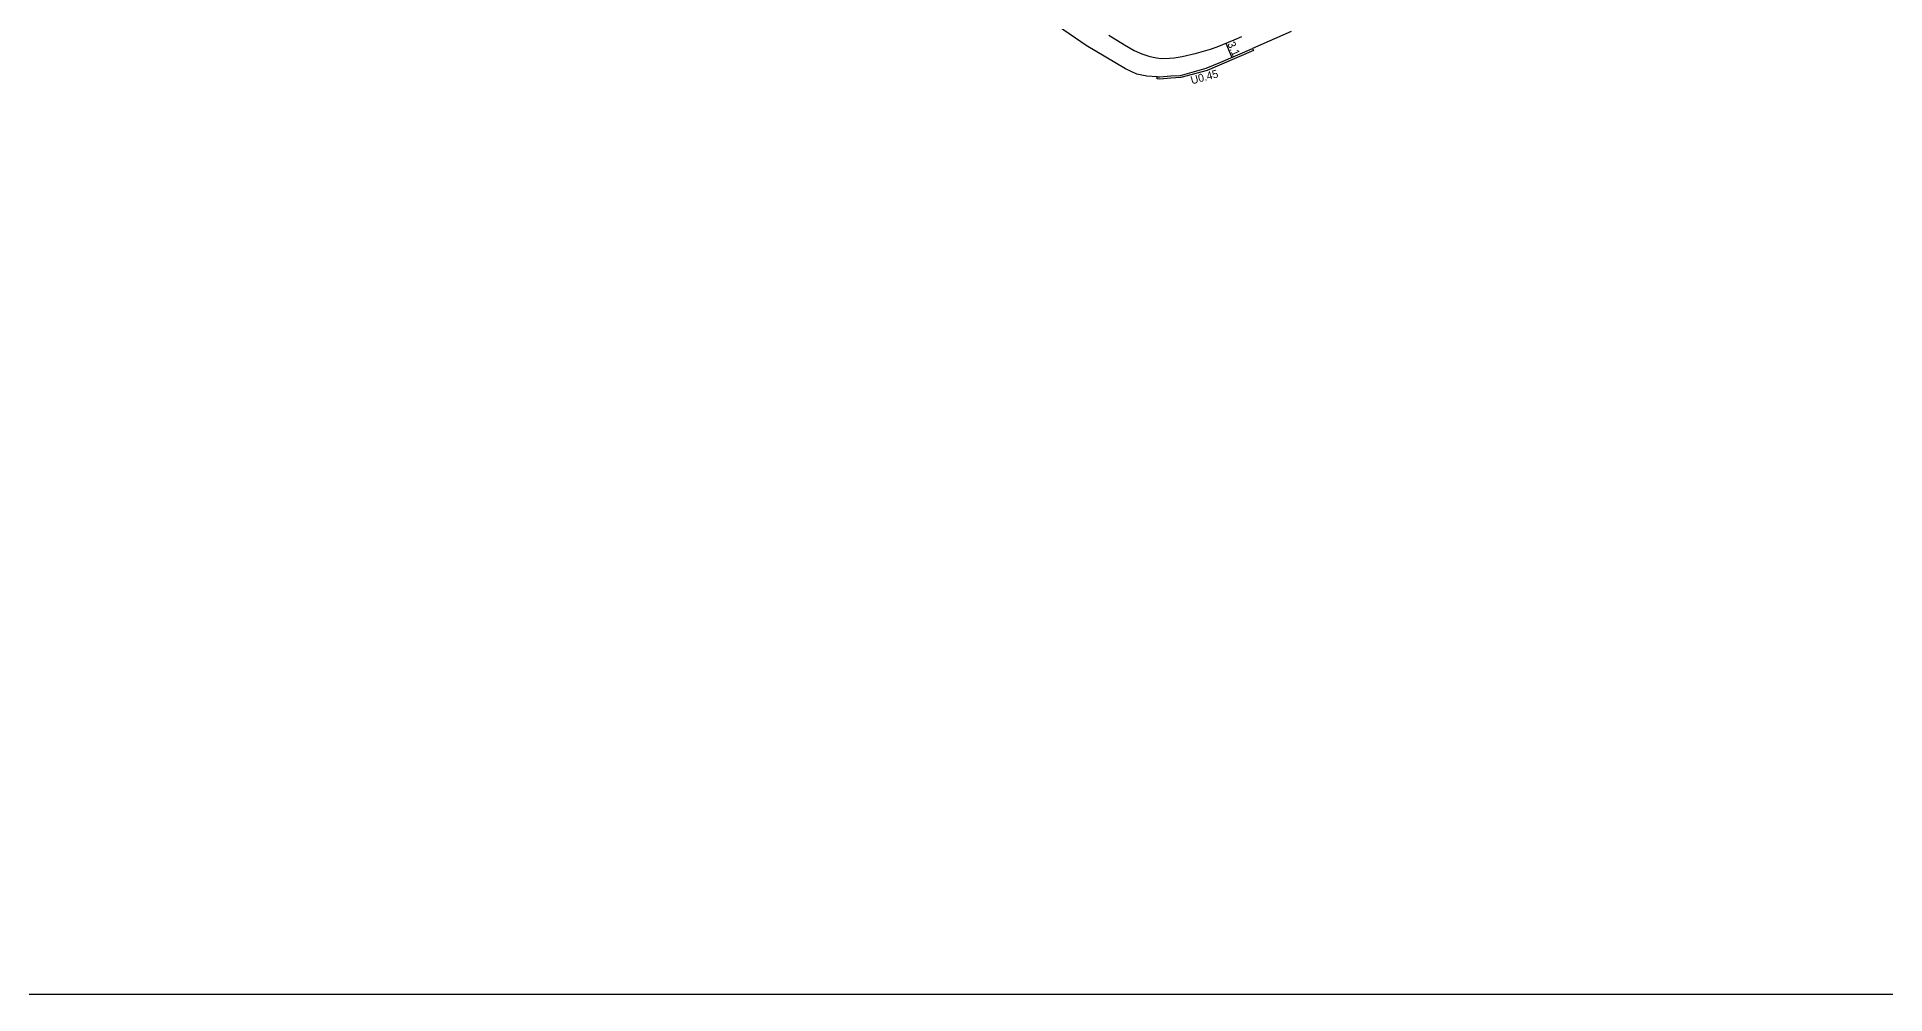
# Model space of a CAD drawing. Header units: metres. Extents: x -24000 to -20000, y -93000 to -89999.
# Drawn here: x -21505.7 to -21136.1, y -90600 to -90408.7 of the extents above; entities that cross this region are included whole.
import ezdxf

# ---------------------------------------------------------------- set-up
doc = ezdxf.new("R2010")
doc.units = ezdxf.units.M
doc.header["$LTSCALE"] = 2.5
for name, color, linetype in [('側溝・桝', 7, 'Continuous'), ('図郭', 7, 'Continuous'), ('幅員', 7, 'Continuous'), ('道路', 7, 'Continuous')]:
    doc.layers.add(name, color=color, linetype=linetype)
doc.styles.get("Standard").update_dxf_attribs({"font": ''})
doc.styles.get('Standard').set_extended_font_data('@MS PGothic')

msp = doc.modelspace()

# ---------------------------------------------------------------- linework, layer by layer
at = {"layer": '側溝・桝'}
msp.add_lwpolyline([(-21281.63, -90416.61), (-21281.12, -90416.63), (-21278.93, -90416.47), (-21277.01, -90416.35), (-21271.83, -90414.94), (-21268.91, -90413.7), (-21262.59, -90410.96)], dxfattribs=at)
at = {"layer": '図郭'}
msp.add_lwpolyline([(-21600, -90600), (-20800, -90600), (-20800, -90000), (-21600, -90000)], close=True, dxfattribs=at)
at = {"layer": '幅員'}
msp.add_lwpolyline([(-21267.95, -90409.91), (-21266.72, -90412.75)], dxfattribs=at)
at = {"layer": '道路'}
for points in [[(-21254.86, -90407.6), (-21262.59, -90410.96), (-21262.42, -90411.37), (-21268.73, -90414.11), (-21271.69, -90415.37), (-21276.93, -90416.79), (-21278.9, -90416.92), (-21281.11, -90417.08), (-21281.64, -90417.06), (-21281.63, -90416.61), (-21283.73, -90416.52), (-21285.72, -90416.1), (-21288.02, -90415.03), (-21295.87, -90410.4), (-21301.39, -90406.58)], [(-21291.35, -90408.34), (-21288.19, -90410.26), (-21286.23, -90411.36), (-21284.72, -90412.06), (-21283.35, -90412.52), (-21282.46, -90412.74), (-21281.77, -90412.87), (-21280.81, -90412.95), (-21279.16, -90412.92), (-21278.24, -90412.85), (-21276.64, -90412.58), (-21273.8, -90411.88), (-21271, -90411.08), (-21269.65, -90410.61), (-21266.24, -90409.21), (-21264.7, -90408.58)]]:
    msp.add_lwpolyline(points, dxfattribs=at)

# ---------------------------------------------------------------- texts
at = {"layer": '側溝・桝'}
msp.add_text('U0.45', height=1.6, rotation=15, dxfattribs=at).set_placement((-21274.71, -90418.15))
at = {"layer": '幅員'}
msp.add_text('3.1', height=1.6, rotation=294, dxfattribs=at).set_placement((-21267.67, -90410.03))

doc.saveas('drawing.dxf')
